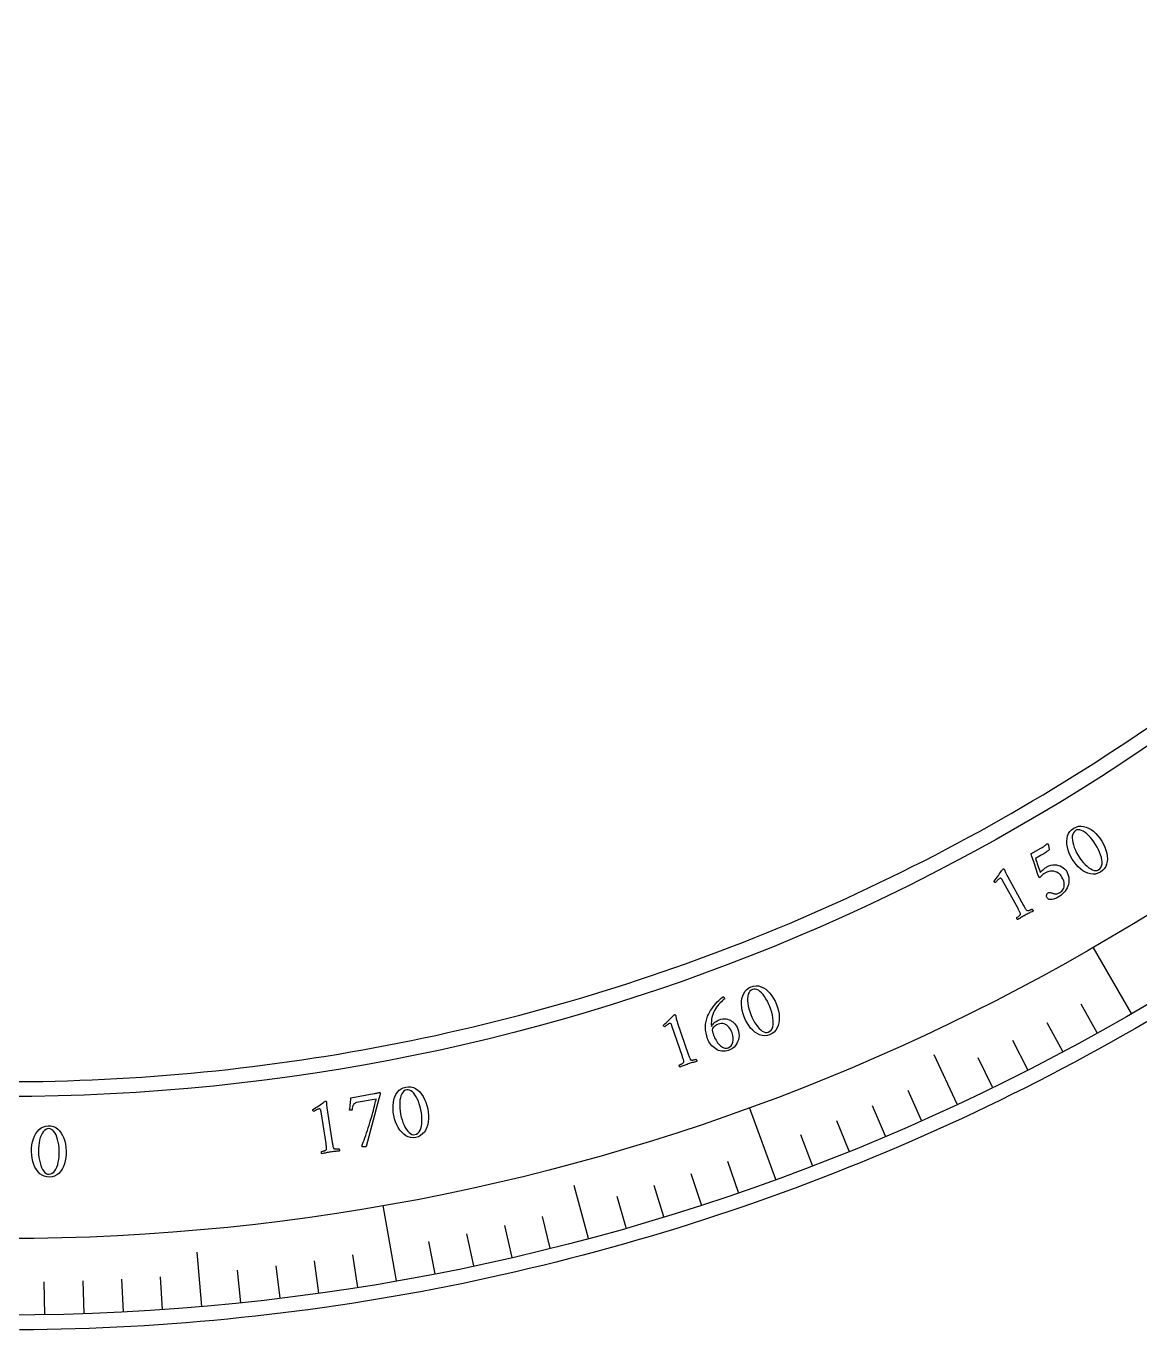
# Model space of a CAD drawing. Header units: millimetres. Extents: x -36.5 to 36.5, y -36.5 to 47.2.
# Drawn here: x 0.33 to 18.27, y -36.5 to -15.49 of the extents above; entities that cross this region are included whole.
import ezdxf

# ---------------------------------------------------------------- set-up
doc = ezdxf.new("R2010")
doc.units = ezdxf.units.MM
for name, color, linetype in [('CUT_INNER', 6, 'Continuous'), ('CUT_OUTER', 1, 'Continuous'), ('ENGRAVE', 7, 'Continuous'), ('ENGRAVE_FINE', 8, 'Continuous'), ('TEXT', 5, 'Continuous')]:
    doc.layers.add(name, color=color, linetype=linetype)

msp = doc.modelspace()

# ---------------------------------------------------------------- linework, layer by layer
at = {"layer": 'CUT_INNER'}
msp.add_lwpolyline([(0.1994, -32.4994), (0.3988, -32.4976), (0.5982, -32.4945), (0.7976, -32.4902), (0.9969, -32.4847), (1.1962, -32.478), (1.3955, -32.47), (1.5947, -32.4609), (1.7938, -32.4505), (1.9929, -32.4388), (2.1919, -32.426), (2.3908, -32.4119), (2.5897, -32.3967), (2.7884, -32.3802), (2.987, -32.3624), (3.1856, -32.3435), (3.384, -32.3233), (3.5822, -32.302), (3.7804, -32.2794), (3.9783, -32.2556), (4.1762, -32.2306), (4.3739, -32.2043), (4.5714, -32.1769), (4.7687, -32.1482), (4.9659, -32.1184), (5.1629, -32.0873), (5.3597, -32.055), (5.5563, -32.0215), (5.7526, -31.9868), (5.9488, -31.9509), (6.1447, -31.9138), (6.3404, -31.8755), (6.5359, -31.836), (6.7311, -31.7953), (6.9261, -31.7534), (7.1208, -31.7103), (7.3152, -31.666), (7.5094, -31.6205), (7.7033, -31.5739), (7.8969, -31.526), (8.0901, -31.477), (8.2831, -31.4267), (8.4758, -31.3753), (8.6682, -31.3227), (8.8602, -31.2689), (9.0519, -31.214), (9.2432, -31.1579), (9.4343, -31.1006), (9.6249, -31.0421), (9.8152, -30.9824), (10.0051, -30.9216), (10.1947, -30.8597), (10.3838, -30.7965), (10.5726, -30.7322), (10.761, -30.6668), (10.9489, -30.6002), (11.1365, -30.5324), (11.3236, -30.4635), (11.5103, -30.3935), (11.6966, -30.3223), (11.8824, -30.2499), (12.0678, -30.1764), (12.2527, -30.1018), (12.4372, -30.0261), (12.6212, -29.9492), (12.8047, -29.8712), (12.9878, -29.7921), (13.1703, -29.7118), (13.3524, -29.6304), (13.534, -29.548), (13.715, -29.4644), (13.8955, -29.3797), (14.0755, -29.2938), (14.255, -29.2069), (14.434, -29.1189), (14.6124, -29.0298), (14.7902, -28.9396), (14.9675, -28.8483), (15.1442, -28.7559), (15.3204, -28.6624), (15.496, -28.5679), (15.671, -28.4723), (15.8454, -28.3756), (16.0192, -28.2778), (16.1924, -28.179), (16.365, -28.0791), (16.537, -27.9782), (16.7083, -27.8762), (16.8791, -27.7731), (17.0492, -27.669), (17.2186, -27.5639), (17.3874, -27.4577), (17.5556, -27.3505), (17.7231, -27.2423), (17.8899, -27.133), (18.056, -27.0228), (18.2215, -26.9115), (18.3863, -26.7992)], dxfattribs=at)
at = {"layer": 'CUT_OUTER'}
msp.add_lwpolyline([(18.3792, -31.535), (18.1853, -31.6472), (17.9908, -31.7582), (17.7956, -31.868), (17.5997, -31.9766), (17.4032, -32.0839), (17.206, -32.1901), (17.0081, -32.2951), (16.8097, -32.3988), (16.6106, -32.5014), (16.4108, -32.6027), (16.2105, -32.7028), (16.0095, -32.8016), (15.8079, -32.8992), (15.6058, -32.9956), (15.403, -33.0907), (15.1997, -33.1846), (14.9958, -33.2773), (14.7913, -33.3687), (14.5863, -33.4588), (14.3807, -33.5477), (14.1746, -33.6353), (13.9679, -33.7216), (13.7608, -33.8067), (13.5531, -33.8905), (13.3449, -33.973), (13.1362, -34.0542), (12.927, -34.1342), (12.7173, -34.2129), (12.5071, -34.2903), (12.2965, -34.3664), (12.0854, -34.4412), (11.8738, -34.5147), (11.6618, -34.5869), (11.4494, -34.6578), (11.2365, -34.7274), (11.0232, -34.7957), (10.8095, -34.8627), (10.5954, -34.9283), (10.3809, -34.9927), (10.166, -35.0557), (9.9507, -35.1174), (9.735, -35.1778), (9.519, -35.2369), (9.3026, -35.2946), (9.0859, -35.3511), (8.8688, -35.4061), (8.6514, -35.4599), (8.4336, -35.5123), (8.2156, -35.5634), (7.9972, -35.6131), (7.7785, -35.6615), (7.5596, -35.7086), (7.3403, -35.7543), (7.1208, -35.7987), (6.901, -35.8417), (6.681, -35.8834), (6.4607, -35.9237), (6.2401, -35.9626), (6.0193, -36.0002), (5.7983, -36.0365), (5.5771, -36.0714), (5.3557, -36.1049), (5.134, -36.1371), (4.9122, -36.1679), (4.6902, -36.1974), (4.468, -36.2255), (4.2456, -36.2522), (4.0231, -36.2776), (3.8004, -36.3016), (3.5776, -36.3242), (3.3547, -36.3455), (3.1316, -36.3654), (2.9084, -36.3839), (2.6851, -36.4011), (2.4617, -36.4169), (2.2382, -36.4313), (2.0146, -36.4444), (1.791, -36.456), (1.5672, -36.4663), (1.3435, -36.4753), (1.1196, -36.4828), (0.8958, -36.489), (0.6718, -36.4938), (0.4479, -36.4973), (0.224, -36.4993)], dxfattribs=at)
at = {"layer": 'ENGRAVE'}
for points in [[(18.13, -31.4021), (17.514, -30.3351)], [(15.3241, -32.8627), (14.9522, -32.0652)], [(12.4017, -34.0733), (11.9803, -32.9156)], [(9.3848, -35.0245), (9.157, -34.1745)], [(6.2965, -35.7091), (6.0825, -34.4958)], [(3.1603, -36.122), (3.0836, -35.2454)]]:
    msp.add_lwpolyline(points, dxfattribs=at)
for radius in [36.26, 35.028, 32.74]:
    msp.add_circle((0, 0), radius, dxfattribs=at)
at = {"layer": 'ENGRAVE_FINE'}
for points in [[(17.5792, -31.7137), (17.3232, -31.2519)], [(17.023, -32.0157), (16.7752, -31.5495)], [(16.4617, -32.3079), (16.222, -31.8374)], [(15.8953, -32.5903), (15.6639, -32.1157)], [(14.7483, -33.1252), (14.5335, -32.6428)], [(14.1679, -33.3775), (13.9616, -32.8915)], [(13.5832, -33.6197), (13.3854, -33.1301)], [(12.9944, -33.8516), (12.8052, -33.3587)], [(11.8051, -34.2845), (11.6332, -33.7853)], [(11.205, -34.4853), (11.0418, -33.9832)], [(10.6014, -34.6756), (10.447, -34.1707)], [(9.9946, -34.8553), (9.8491, -34.3478)], [(8.1567, -35.3307), (8.038, -34.8162)], [(8.7721, -35.1829), (8.6444, -34.6706)], [(6.9187, -35.5938), (6.818, -35.0755)], [(7.5389, -35.4676), (7.4291, -34.9512)], [(4.419, -35.9897), (4.3546, -35.4657)], [(5.0464, -35.9071), (4.9729, -35.3843)], [(5.6723, -35.8136), (5.5897, -35.2921)], [(1.8977, -36.2103), (1.8701, -35.683)], [(2.5294, -36.1717), (2.4925, -35.645)], [(3.7902, -36.0614), (3.735, -35.5363)], [(0.6328, -36.2545), (0.6236, -35.7266)], [(1.2655, -36.2379), (1.247, -35.7102)]]:
    msp.add_lwpolyline(points, dxfattribs=at)
at = {"layer": 'TEXT'}
for points in [[(17.2008, -28.4164), (17.2393, -28.3972), (17.2785, -28.3858), (17.3185, -28.3822), (17.3591, -28.3864), (17.3998, -28.3974), (17.4397, -28.4144), (17.479, -28.4372), (17.5176, -28.4659), (17.5547, -28.4996), (17.5897, -28.5373), (17.6224, -28.5789), (17.6529, -28.6245), (17.6799, -28.6723), (17.7023, -28.7203), (17.72, -28.7686), (17.7329, -28.8171), (17.7408, -28.8649), (17.743, -28.9106), (17.7395, -28.9544), (17.7305, -28.9962), (17.7152, -29.0349), (17.6933, -29.0692), (17.6648, -29.0991), (17.6295, -29.1246), (17.5915, -29.1434), (17.5523, -29.1545), (17.512, -29.1579), (17.4706, -29.1535), (17.4291, -29.1423), (17.3884, -29.1252), (17.3486, -29.1022), (17.3097, -29.0734), (17.2724, -29.0395), (17.2377, -29.0015), (17.2054, -28.9595), (17.1756, -28.9134), (17.1493, -28.8653), (17.1277, -28.8169), (17.1107, -28.7684), (17.0984, -28.7197), (17.0911, -28.672), (17.0893, -28.6265), (17.0931, -28.583), (17.1025, -28.5417), (17.1177, -28.5037), (17.1392, -28.4702), (17.1669, -28.4411), (17.2008, -28.4164)], [(17.2309, -28.4536), (17.2106, -28.4695), (17.195, -28.4897), (17.1842, -28.5143), (17.1782, -28.5431), (17.1765, -28.5754), (17.1788, -28.6101), (17.1852, -28.6473), (17.1956, -28.687), (17.2096, -28.7282), (17.2271, -28.7701), (17.248, -28.8126), (17.2723, -28.8558), (17.2986, -28.8971), (17.3261, -28.9354), (17.3548, -28.9705), (17.3847, -29.0025), (17.415, -29.0306), (17.4447, -29.0541), (17.474, -29.0731), (17.5027, -29.0874), (17.5301, -29.0964), (17.5556, -29.0993), (17.579, -29.0961), (17.6004, -29.0869), (17.6226, -29.0697), (17.6394, -29.0483), (17.6506, -29.0227), (17.6564, -28.9929), (17.6572, -28.9598), (17.6538, -28.9243), (17.6461, -28.8864), (17.6341, -28.8461), (17.6184, -28.8045), (17.5997, -28.7626), (17.5781, -28.7204), (17.5535, -28.6779), (17.5266, -28.6364), (17.4989, -28.5984), (17.4704, -28.564), (17.4411, -28.5329), (17.4116, -28.5059), (17.3826, -28.4834), (17.3542, -28.4654), (17.3262, -28.452), (17.2995, -28.4436), (17.2747, -28.4411), (17.2518, -28.4445), (17.2309, -28.4536)], [(16.7664, -29.0402), (16.799, -29.0238), (16.8313, -29.0126), (16.8632, -29.0064), (16.8949, -29.0053), (16.9256, -29.0084), (16.9549, -29.015), (16.9827, -29.025), (17.009, -29.0385), (17.0331, -29.0547), (17.0544, -29.0731), (17.0727, -29.0936), (17.0882, -29.1164), (17.1029, -29.145), (17.1138, -29.174), (17.1208, -29.2035), (17.124, -29.2335), (17.1237, -29.2634), (17.1204, -29.2927), (17.1141, -29.3216), (17.1048, -29.3499), (17.0928, -29.3773), (17.0784, -29.4035), (17.0616, -29.4285), (17.0425, -29.4522), (17.0214, -29.4744), (16.9988, -29.4945), (16.9747, -29.5127), (16.949, -29.5289), (16.9372, -29.5352), (16.9235, -29.5414), (16.908, -29.5477), (16.8908, -29.5539), (16.8727, -29.5594), (16.8549, -29.5636), (16.8373, -29.5663), (16.8201, -29.5677), (16.8162, -29.5669), (16.811, -29.5653), (16.8047, -29.5628), (16.7971, -29.5595), (16.7895, -29.5555), (16.7829, -29.5506), (16.7774, -29.5449), (16.773, -29.5385), (16.7674, -29.5265), (16.7642, -29.5147), (16.7635, -29.503), (16.7652, -29.4914), (16.769, -29.4807), (16.7743, -29.4715), (16.7811, -29.4639), (16.7895, -29.4579), (16.801, -29.4528), (16.8125, -29.4506), (16.8241, -29.4514), (16.8357, -29.455), (16.8473, -29.4598), (16.8586, -29.4641), (16.8698, -29.4678), (16.8807, -29.471), (16.8933, -29.4735), (16.9061, -29.4744), (16.9189, -29.4736), (16.9319, -29.4712), (16.9446, -29.4675), (16.9568, -29.4631), (16.9685, -29.4579), (16.9797, -29.452), (16.994, -29.4424), (17.0072, -29.4306), (17.0193, -29.4167), (17.0303, -29.4007), (17.0393, -29.3827), (17.0455, -29.3626), (17.0489, -29.3406), (17.0495, -29.3166), (17.0464, -29.2907), (17.039, -29.2631), (17.0271, -29.2338), (17.0107, -29.2028), (16.9992, -29.1857), (16.9854, -29.1694), (16.9691, -29.1541), (16.9504, -29.1397), (16.9296, -29.1272), (16.9071, -29.1177), (16.8827, -29.1111), (16.8566, -29.1074), (16.8289, -29.1078), (16.7999, -29.1134), (16.7696, -29.1242), (16.7379, -29.1401), (16.7283, -29.1461), (16.7174, -29.1536), (16.7053, -29.1627), (16.6921, -29.1733), (16.6793, -29.1841), (16.6688, -29.194), (16.6606, -29.2028), (16.6546, -29.2106), (16.6527, -29.2112), (16.6506, -29.2112), (16.6481, -29.2104), (16.6454, -29.209), (16.6427, -29.2071), (16.6402, -29.2049), (16.6381, -29.2025), (16.6364, -29.1998), (16.6247, -29.1648), (16.613, -29.1298), (16.6013, -29.0948), (16.5896, -29.0598), (16.5781, -29.0254), (16.5669, -28.9922), (16.5562, -28.9602), (16.5458, -28.9294), (16.536, -28.9007), (16.527, -28.8748), (16.5189, -28.8517), (16.5114, -28.8316), (16.6729, -28.7385), (16.6841, -28.7318), (16.6952, -28.7248), (16.7063, -28.7174), (16.7174, -28.7096), (16.728, -28.7019), (16.7375, -28.6946), (16.746, -28.6879), (16.7535, -28.6817), (16.7597, -28.6764), (16.764, -28.6727), (16.7666, -28.6704), (16.7675, -28.6697), (16.7712, -28.6697), (16.7745, -28.6698), (16.7776, -28.6698), (16.7803, -28.6698), (16.7828, -28.6701), (16.7849, -28.6709), (16.7867, -28.6724), (16.7882, -28.6743), (16.7894, -28.6769), (16.7908, -28.681), (16.7926, -28.6868), (16.7946, -28.6942), (16.7967, -28.7028), (16.7986, -28.7119), (16.8003, -28.7217), (16.8017, -28.732), (16.8027, -28.7425), (16.803, -28.7526), (16.8027, -28.7623), (16.8016, -28.7717), (16.7905, -28.7797), (16.7783, -28.7884), (16.7649, -28.7977), (16.7505, -28.8076), (16.7346, -28.8181), (16.7172, -28.8292), (16.6982, -28.8408), (16.6777, -28.8528), (16.5855, -28.906), (16.5949, -28.9341), (16.6045, -28.9624), (16.6143, -28.9908), (16.6243, -29.0195), (16.6342, -29.0479), (16.6436, -29.0757), (16.6525, -29.103), (16.661, -29.1296), (16.6708, -29.1182), (16.6824, -29.1062), (16.6961, -29.0935), (16.7117, -29.0801), (16.7276, -29.0673), (16.742, -29.0564), (16.7549, -29.0474), (16.7664, -29.0402)], [(16.3054, -29.7121), (16.0553, -29.2563), (16.0489, -29.2453), (16.0428, -29.2365), (16.0371, -29.23), (16.0318, -29.2256), (16.0266, -29.2233), (16.0211, -29.2225), (16.0152, -29.2235), (16.0091, -29.2261), (16.0023, -29.2305), (15.9944, -29.237), (15.9853, -29.2454), (15.9752, -29.2559), (15.9651, -29.2668), (15.9564, -29.2765), (15.9491, -29.2849), (15.9431, -29.2921), (15.9363, -29.2903), (15.9306, -29.2873), (15.9258, -29.2833), (15.9222, -29.278), (15.9221, -29.278), (15.922, -29.2778), (15.9218, -29.2774), (15.9215, -29.2769), (15.9205, -29.2747), (15.9201, -29.2728), (15.9201, -29.2712), (15.9207, -29.2699), (15.9377, -29.2471), (15.9544, -29.2243), (15.9708, -29.2016), (15.987, -29.1789), (16.0023, -29.1572), (16.0163, -29.1375), (16.029, -29.1197), (16.0403, -29.1038), (16.0497, -29.0908), (16.0565, -29.0814), (16.0609, -29.0756), (16.0627, -29.0734), (16.065, -29.0722), (16.0678, -29.0712), (16.0707, -29.0713), (16.0737, -29.0724), (16.0767, -29.0747), (16.0796, -29.0775), (16.0822, -29.08), (16.0845, -29.0823), (16.0865, -29.0844), (16.0872, -29.0863), (16.0892, -29.092), (16.0927, -29.1016), (16.0975, -29.1151), (16.1042, -29.1318), (16.113, -29.1511), (16.124, -29.1731), (16.1372, -29.1977), (16.3945, -29.663), (16.4014, -29.6755), (16.4081, -29.6874), (16.4147, -29.6989), (16.4211, -29.7099), (16.4274, -29.7201), (16.4337, -29.7289), (16.4399, -29.7365), (16.4461, -29.7428), (16.4496, -29.7445), (16.4546, -29.7452), (16.4611, -29.7449), (16.4692, -29.7435), (16.478, -29.7414), (16.4868, -29.7388), (16.4957, -29.7357), (16.5045, -29.7322), (16.5127, -29.7286), (16.5196, -29.7255), (16.5251, -29.7229), (16.5292, -29.7207), (16.5323, -29.7226), (16.5355, -29.7255), (16.5388, -29.7295), (16.5422, -29.7346), (16.5452, -29.7399), (16.547, -29.7447), (16.5476, -29.7491), (16.5471, -29.7529), (16.5295, -29.7613), (16.5126, -29.7693), (16.4965, -29.7769), (16.4812, -29.7843), (16.4659, -29.7917), (16.4503, -29.7996), (16.4341, -29.8081), (16.4175, -29.8171), (16.4017, -29.826), (16.3867, -29.8347), (16.3725, -29.8431), (16.3592, -29.8514), (16.3458, -29.8599), (16.3315, -29.869), (16.3161, -29.8788), (16.2998, -29.8892), (16.2963, -29.8875), (16.293, -29.8846), (16.2898, -29.8805), (16.2869, -29.8752), (16.2844, -29.8696), (16.2828, -29.8647), (16.2821, -29.8604), (16.2821, -29.8568), (16.2862, -29.8545), (16.2914, -29.8512), (16.2976, -29.8471), (16.305, -29.8421), (16.3128, -29.8365), (16.3201, -29.8306), (16.327, -29.8246), (16.3335, -29.8182), (16.3389, -29.8122), (16.3424, -29.807), (16.3441, -29.8026), (16.3441, -29.7989), (16.3421, -29.7904), (16.3391, -29.781), (16.3352, -29.7709), (16.3302, -29.76), (16.3246, -29.7485), (16.3186, -29.7367), (16.3122, -29.7246), (16.3054, -29.7121)], [(12.005, -30.9716), (12.0463, -30.9594), (12.0869, -30.955), (12.1268, -30.9583), (12.1661, -30.9695), (12.2043, -30.9874), (12.2407, -31.0111), (12.2754, -31.0404), (12.3084, -31.0754), (12.3391, -31.115), (12.367, -31.1582), (12.392, -31.2048), (12.4141, -31.2551), (12.4324, -31.3068), (12.4461, -31.3579), (12.4551, -31.4085), (12.4595, -31.4586), (12.4589, -31.507), (12.4531, -31.5524), (12.4422, -31.595), (12.426, -31.6346), (12.4043, -31.67), (12.3767, -31.7), (12.3434, -31.7245), (12.3042, -31.7435), (12.2635, -31.7554), (12.223, -31.7595), (12.1828, -31.7558), (12.1427, -31.7444), (12.1038, -31.7261), (12.0667, -31.7022), (12.0315, -31.6727), (11.9982, -31.6375), (11.9674, -31.5976), (11.9397, -31.5542), (11.9152, -31.5072), (11.8939, -31.4567), (11.8764, -31.4047), (11.8635, -31.3533), (11.8552, -31.3026), (11.8515, -31.2525), (11.8526, -31.2043), (11.8588, -31.1591), (11.87, -31.117), (11.8864, -31.0779), (11.908, -31.0431), (11.935, -31.0138), (11.9673, -30.99), (12.005, -30.9716)], [(12.0282, -31.0135), (12.0054, -31.0256), (11.9866, -31.0428), (11.9717, -31.0651), (11.9607, -31.0924), (11.9535, -31.1239), (11.9498, -31.1585), (11.9496, -31.1962), (11.9529, -31.2371), (11.9596, -31.2802), (11.9695, -31.3245), (11.9827, -31.37), (11.9992, -31.4167), (12.0179, -31.462), (12.0383, -31.5044), (12.0605, -31.544), (12.0844, -31.5807), (12.1093, -31.6136), (12.1345, -31.642), (12.16, -31.6657), (12.1858, -31.6848), (12.2113, -31.6985), (12.2358, -31.7058), (12.2595, -31.7067), (12.2822, -31.7012), (12.307, -31.6882), (12.3272, -31.67), (12.3427, -31.6467), (12.3536, -31.6184), (12.3602, -31.586), (12.363, -31.5504), (12.3619, -31.5118), (12.3571, -31.47), (12.3489, -31.4263), (12.3378, -31.3818), (12.3238, -31.3365), (12.3069, -31.2903), (12.2877, -31.2448), (12.267, -31.2026), (12.2449, -31.1637), (12.2214, -31.1281), (12.1971, -31.0964), (12.1725, -31.0692), (12.1476, -31.0465), (12.1223, -31.0284), (12.0975, -31.0155), (12.0735, -31.0088), (12.0504, -31.0081), (12.0282, -31.0135)], [(11.4885, -31.5033), (11.5191, -31.4939), (11.5482, -31.4882), (11.5758, -31.4864), (11.602, -31.4884), (11.6267, -31.4935), (11.6499, -31.5011), (11.6715, -31.511), (11.6916, -31.5233), (11.7102, -31.5374), (11.7271, -31.5526), (11.7425, -31.5689), (11.7563, -31.5863), (11.7684, -31.6041), (11.7788, -31.6213), (11.7874, -31.6381), (11.7942, -31.6544), (11.8044, -31.6878), (11.81, -31.7217), (11.8111, -31.7559), (11.8076, -31.7905), (11.7999, -31.8244), (11.7884, -31.8566), (11.773, -31.887), (11.7538, -31.9157), (11.7309, -31.9416), (11.7045, -31.9637), (11.6748, -31.9821), (11.6416, -31.9967), (11.6143, -32.0049), (11.5872, -32.0096), (11.5604, -32.0108), (11.5338, -32.0084), (11.5078, -32.003), (11.4827, -31.9951), (11.4586, -31.9847), (11.4355, -31.9717), (11.4136, -31.9565), (11.393, -31.9395), (11.3738, -31.9207), (11.356, -31.9001), (11.34, -31.8783), (11.3261, -31.8558), (11.3143, -31.8326), (11.3046, -31.8087), (11.2902, -31.7622), (11.2799, -31.7156), (11.2737, -31.6689), (11.2716, -31.6221), (11.2737, -31.576), (11.2801, -31.5314), (11.2908, -31.4882), (11.3057, -31.4464), (11.3196, -31.4153), (11.3354, -31.3846), (11.3531, -31.3542), (11.3728, -31.3242), (11.3937, -31.2949), (11.4154, -31.267), (11.4379, -31.2403), (11.4612, -31.2148), (11.4847, -31.1912), (11.5079, -31.1699), (11.5309, -31.151), (11.5536, -31.1344), (11.5578, -31.1339), (11.5619, -31.1354), (11.5659, -31.139), (11.5698, -31.1446), (11.5733, -31.1508), (11.5761, -31.1561), (11.5783, -31.1605), (11.5798, -31.164), (11.5628, -31.178), (11.545, -31.1937), (11.5264, -31.2112), (11.5069, -31.2303), (11.4873, -31.2512), (11.4682, -31.2739), (11.4497, -31.2986), (11.4318, -31.3251), (11.4152, -31.3535), (11.4007, -31.3839), (11.3882, -31.4162), (11.3777, -31.4505), (11.37, -31.4868), (11.3656, -31.5253), (11.3646, -31.5661), (11.3669, -31.609), (11.379, -31.5908), (11.3924, -31.5737), (11.4074, -31.5578), (11.4237, -31.543), (11.4406, -31.5298), (11.457, -31.5189), (11.473, -31.51), (11.4885, -31.5033)], [(10.8983, -32.0921), (10.7311, -31.5998), (10.7267, -31.5878), (10.7222, -31.5782), (10.7178, -31.5707), (10.7133, -31.5655), (10.7085, -31.5623), (10.7032, -31.5606), (10.6973, -31.5605), (10.6909, -31.562), (10.6834, -31.5652), (10.6744, -31.5702), (10.6641, -31.577), (10.6522, -31.5855), (10.6404, -31.5945), (10.6302, -31.6025), (10.6215, -31.6095), (10.6144, -31.6156), (10.608, -31.6126), (10.6028, -31.6087), (10.5989, -31.6039), (10.5962, -31.5981), (10.5962, -31.598), (10.5961, -31.5978), (10.596, -31.5974), (10.5958, -31.5969), (10.5952, -31.5945), (10.595, -31.5926), (10.5954, -31.591), (10.5961, -31.5898), (10.6168, -31.5703), (10.6373, -31.5508), (10.6574, -31.5313), (10.6773, -31.5118), (10.6961, -31.4931), (10.7133, -31.476), (10.7289, -31.4607), (10.7428, -31.4471), (10.7543, -31.4358), (10.7627, -31.4277), (10.7679, -31.4228), (10.7701, -31.421), (10.7726, -31.4202), (10.7755, -31.4197), (10.7784, -31.4203), (10.7811, -31.4219), (10.7837, -31.4247), (10.7861, -31.4279), (10.7882, -31.4308), (10.79, -31.4335), (10.7916, -31.4359), (10.792, -31.4379), (10.793, -31.4439), (10.7948, -31.454), (10.7972, -31.4681), (10.8008, -31.4857), (10.8062, -31.5062), (10.8132, -31.5298), (10.822, -31.5563), (10.9945, -32.0592), (10.9991, -32.0727), (11.0037, -32.0856), (11.0082, -32.0981), (11.0126, -32.1101), (11.017, -32.1212), (11.0217, -32.131), (11.0265, -32.1395), (11.0315, -32.1467), (11.0346, -32.149), (11.0394, -32.1506), (11.0459, -32.1514), (11.0541, -32.1515), (11.0631, -32.1509), (11.0723, -32.1499), (11.0815, -32.1484), (11.0909, -32.1465), (11.0996, -32.1444), (11.1068, -32.1425), (11.1127, -32.1409), (11.1172, -32.1395), (11.1199, -32.1418), (11.1225, -32.1453), (11.1251, -32.1498), (11.1276, -32.1554), (11.1295, -32.1611), (11.1305, -32.1662), (11.1304, -32.1706), (11.1292, -32.1743), (11.1104, -32.1795), (11.0924, -32.1844), (11.0752, -32.1892), (11.0588, -32.1937), (11.0425, -32.1984), (11.0257, -32.2035), (11.0083, -32.209), (10.9904, -32.215), (10.9733, -32.221), (10.957, -32.2269), (10.9416, -32.2328), (10.927, -32.2387), (10.9124, -32.2447), (10.8967, -32.2512), (10.8798, -32.2581), (10.862, -32.2655), (10.8588, -32.2633), (10.856, -32.2599), (10.8537, -32.2553), (10.8517, -32.2495), (10.8502, -32.2436), (10.8495, -32.2384), (10.8495, -32.2341), (10.8502, -32.2306), (10.8546, -32.229), (10.8602, -32.2267), (10.8671, -32.2237), (10.8753, -32.22), (10.8839, -32.2159), (10.8921, -32.2114), (10.9, -32.2066), (10.9075, -32.2015), (10.9138, -32.1965), (10.9182, -32.192), (10.9207, -32.1879), (10.9212, -32.1843), (10.9208, -32.1756), (10.9195, -32.1658), (10.9173, -32.1552), (10.9144, -32.1436), (10.9108, -32.1313), (10.9069, -32.1187), (10.9028, -32.1056), (10.8983, -32.0921)], [(11.3762, -31.6658), (11.3786, -31.6762), (11.3813, -31.6867), (11.3841, -31.6973), (11.3872, -31.708), (11.3904, -31.7187), (11.3938, -31.7294), (11.3974, -31.74), (11.4011, -31.7505), (11.409, -31.771), (11.4182, -31.7916), (11.4287, -31.8122), (11.4404, -31.8329), (11.4532, -31.853), (11.4669, -31.872), (11.4815, -31.8897), (11.497, -31.9063), (11.5132, -31.9211), (11.5299, -31.9337), (11.5471, -31.9442), (11.5649, -31.9524), (11.583, -31.9578), (11.6011, -31.9598), (11.6191, -31.9583), (11.6372, -31.9535), (11.6638, -31.9399), (11.6854, -31.9205), (11.7017, -31.8952), (11.7129, -31.8641), (11.7186, -31.8292), (11.7183, -31.7927), (11.7121, -31.7544), (11.7001, -31.7145), (11.6897, -31.6894), (11.6777, -31.666), (11.6642, -31.6441), (11.6491, -31.6239), (11.6325, -31.606), (11.6145, -31.5911), (11.5951, -31.5791), (11.5742, -31.5701), (11.5519, -31.5648), (11.5283, -31.5638), (11.5033, -31.5671), (11.477, -31.5748), (11.4639, -31.5801), (11.4505, -31.5867), (11.4367, -31.5945), (11.4227, -31.6036), (11.4091, -31.6147), (11.3968, -31.6288), (11.3859, -31.6458), (11.3762, -31.6658)], [(5.938, -32.6925), (5.9503, -32.6902), (5.9631, -32.6875), (5.9762, -32.6844), (5.9899, -32.6811), (6.0023, -32.6779), (6.0119, -32.6755), (6.0186, -32.6739), (6.0226, -32.6731), (6.0261, -32.6732), (6.0288, -32.6749), (6.0309, -32.6783), (6.0324, -32.6833), (6.033, -32.6905), (6.0323, -32.6992), (6.0305, -32.7094), (6.0275, -32.721), (6.0238, -32.7336), (6.02, -32.7466), (6.0161, -32.7601), (6.0122, -32.774), (5.8071, -33.5445), (5.8051, -33.5466), (5.8024, -33.5483), (5.7989, -33.5497), (5.7947, -33.5506), (5.787, -33.5515), (5.7784, -33.5516), (5.7688, -33.551), (5.7582, -33.5496), (5.7484, -33.5475), (5.7412, -33.5446), (5.7366, -33.5411), (5.7345, -33.5369), (5.7468, -33.5081), (5.7594, -33.4766), (5.7724, -33.4423), (5.7857, -33.4053), (5.7991, -33.3664), (5.8126, -33.3265), (5.8262, -33.2855), (5.8397, -33.2435), (5.853, -33.2013), (5.8659, -33.1594), (5.8782, -33.118), (5.8901, -33.0769), (5.9015, -33.037), (5.9121, -32.999), (5.922, -32.9628), (5.9312, -32.9285), (5.9396, -32.8968), (5.9472, -32.8684), (5.9538, -32.8434), (5.9595, -32.8217), (5.9641, -32.8042), (5.9674, -32.7917), (5.9694, -32.7842), (5.97, -32.7817), (5.6532, -32.8378), (5.636, -32.8423), (5.6215, -32.8493), (5.6098, -32.8588), (5.6009, -32.8708), (5.5939, -32.8858), (5.5881, -32.904), (5.5835, -32.9256), (5.5801, -32.9504), (5.5792, -32.9541), (5.5766, -32.957), (5.5722, -32.9593), (5.566, -32.9608), (5.5638, -32.961), (5.5609, -32.961), (5.5575, -32.9608), (5.5534, -32.9603), (5.5493, -32.9596), (5.5457, -32.9589), (5.5427, -32.9581), (5.5403, -32.9571), (5.5442, -32.9297), (5.5477, -32.902), (5.5509, -32.8742), (5.5539, -32.8461), (5.5564, -32.8195), (5.5584, -32.7961), (5.5599, -32.7759), (5.5608, -32.7588)], [(6.4445, -32.5858), (6.4873, -32.5809), (6.528, -32.5836), (6.5667, -32.5938), (6.6035, -32.6116), (6.6379, -32.6359), (6.6697, -32.6655), (6.6988, -32.7004), (6.7252, -32.7406), (6.7486, -32.785), (6.7686, -32.8323), (6.7851, -32.8826), (6.7981, -32.9359), (6.8072, -32.99), (6.8118, -33.0428), (6.8119, -33.0942), (6.8075, -33.1443), (6.7985, -33.1918), (6.7849, -33.2355), (6.7667, -33.2755), (6.7439, -33.3117), (6.7164, -33.3428), (6.6841, -33.3676), (6.647, -33.3859), (6.6051, -33.3979), (6.563, -33.4025), (6.5224, -33.3995), (6.4833, -33.3889), (6.4459, -33.3706), (6.4107, -33.3459), (6.3783, -33.316), (6.3488, -33.2807), (6.3221, -33.2403), (6.2987, -33.1957), (6.279, -33.1481), (6.263, -33.0976), (6.2508, -33.0441), (6.2426, -32.9899), (6.2388, -32.9371), (6.2395, -32.8857), (6.2445, -32.8357), (6.2539, -32.7884), (6.2679, -32.745), (6.2863, -32.7055), (6.3092, -32.6699), (6.3366, -32.6393), (6.3682, -32.6152), (6.4042, -32.5973), (6.4445, -32.5858)], [(6.46, -32.631), (6.4355, -32.639), (6.414, -32.6526), (6.3954, -32.672), (6.3799, -32.697), (6.3673, -32.7268), (6.3576, -32.7602), (6.3509, -32.7973), (6.347, -32.8381), (6.3462, -32.8817), (6.3483, -32.9271), (6.3533, -32.9742), (6.3614, -33.023), (6.372, -33.0709), (6.3847, -33.1162), (6.3997, -33.159), (6.4168, -33.1993), (6.4357, -33.2361), (6.4556, -33.2684), (6.4766, -33.2962), (6.4986, -33.3195), (6.5214, -33.3374), (6.5443, -33.3488), (6.5674, -33.3538), (6.5907, -33.3524), (6.6175, -33.3438), (6.6405, -33.3295), (6.6598, -33.3092), (6.6754, -33.2832), (6.6876, -33.2524), (6.6965, -33.2179), (6.7022, -33.1797), (6.7046, -33.1377), (6.7042, -33.0932), (6.701, -33.0475), (6.6951, -33.0004), (6.6865, -32.952), (6.6754, -32.9039), (6.6624, -32.8587), (6.6474, -32.8166), (6.6304, -32.7774), (6.612, -32.7419), (6.5924, -32.7109), (6.5718, -32.6842), (6.5502, -32.662), (6.5279, -32.645), (6.5054, -32.6342), (6.4828, -32.6295), (6.46, -32.631)], [(5.16, -33.497), (5.0808, -32.9832), (5.0785, -32.9706), (5.0758, -32.9603), (5.0727, -32.9522), (5.0692, -32.9463), (5.0651, -32.9423), (5.0602, -32.9397), (5.0544, -32.9386), (5.0478, -32.939), (5.0398, -32.9408), (5.0302, -32.9442), (5.0188, -32.949), (5.0056, -32.9554), (4.9924, -32.9622), (4.981, -32.9683), (4.9712, -32.9737), (4.9631, -32.9785), (4.9574, -32.9744), (4.953, -32.9697), (4.9499, -32.9642), (4.9483, -32.9581), (4.9483, -32.958), (4.9482, -32.9577), (4.9482, -32.9573), (4.9481, -32.9568), (4.9479, -32.9544), (4.9481, -32.9524), (4.9487, -32.9509), (4.9497, -32.9499), (4.9734, -32.9343), (4.9969, -32.9186), (5.0201, -32.9029), (5.0431, -32.8871), (5.0649, -32.872), (5.0848, -32.8582), (5.1028, -32.8458), (5.1188, -32.8348), (5.1321, -32.8257), (5.1418, -32.8192), (5.1478, -32.8152), (5.1503, -32.8139), (5.1528, -32.8135), (5.1559, -32.8135), (5.1586, -32.8146), (5.161, -32.8167), (5.163, -32.8199), (5.1648, -32.8234), (5.1664, -32.8267), (5.1677, -32.8296), (5.1689, -32.8323), (5.1689, -32.8343), (5.1689, -32.8404), (5.1688, -32.8506), (5.1688, -32.8649), (5.1693, -32.8829), (5.171, -32.904), (5.1739, -32.9284), (5.1779, -32.9561), (5.2604, -33.4814), (5.2626, -33.4954), (5.2649, -33.509), (5.2672, -33.522), (5.2694, -33.5346), (5.2719, -33.5462), (5.2747, -33.5567), (5.278, -33.5659), (5.2816, -33.5739), (5.2843, -33.5768), (5.2888, -33.5791), (5.2951, -33.5811), (5.3031, -33.5826), (5.3121, -33.5836), (5.3213, -33.5842), (5.3306, -33.5843), (5.3402, -33.584), (5.3491, -33.5835), (5.3566, -33.5829), (5.3627, -33.5823), (5.3673, -33.5817), (5.3696, -33.5845), (5.3716, -33.5883), (5.3733, -33.5932), (5.3748, -33.5991), (5.3757, -33.6052), (5.3758, -33.6103), (5.3749, -33.6146), (5.3731, -33.6181), (5.3537, -33.6199), (5.3351, -33.6216), (5.3173, -33.6233), (5.3004, -33.6249), (5.2836, -33.6267), (5.2661, -33.6288), (5.2481, -33.6313), (5.2294, -33.6341), (5.2115, -33.637), (5.1944, -33.64), (5.1782, -33.6431), (5.1629, -33.6463), (5.1474, -33.6498), (5.1307, -33.6534), (5.113, -33.6573), (5.0941, -33.6615), (5.0914, -33.6587), (5.0892, -33.6549), (5.0877, -33.65), (5.0867, -33.644), (5.0864, -33.6379), (5.0866, -33.6327), (5.0873, -33.6284), (5.0886, -33.625), (5.0932, -33.6242), (5.0991, -33.6229), (5.1065, -33.6212), (5.1151, -33.619), (5.1243, -33.6164), (5.1332, -33.6134), (5.1418, -33.6101), (5.15, -33.6064), (5.1571, -33.6025), (5.1623, -33.5988), (5.1654, -33.5953), (5.1665, -33.5918), (5.1676, -33.5831), (5.168, -33.5733), (5.1678, -33.5624), (5.1669, -33.5505), (5.1655, -33.5378), (5.1639, -33.5247), (5.1621, -33.5111), (5.16, -33.497)], [(0.6881, -33.2098), (0.7311, -33.2124), (0.7707, -33.2221), (0.8071, -33.2389), (0.8402, -33.2629), (0.8699, -33.2928), (0.8961, -33.3274), (0.9187, -33.3668), (0.9377, -33.411), (0.953, -33.4588), (0.9645, -33.5089), (0.972, -33.5613), (0.9756, -33.616), (0.9751, -33.6709), (0.9705, -33.7236), (0.9616, -33.7743), (0.9486, -33.8228), (0.9315, -33.8681), (0.9106, -33.9088), (0.8857, -33.945), (0.8569, -33.9767), (0.8244, -34.0026), (0.7883, -34.0213), (0.7486, -34.0329), (0.7053, -34.0374), (0.663, -34.0347), (0.6235, -34.0247), (0.5869, -34.0075), (0.5532, -33.983), (0.5229, -33.9525), (0.4962, -33.9174), (0.4732, -33.8776), (0.4539, -33.8331), (0.4386, -33.7851), (0.4275, -33.7349), (0.4205, -33.6824), (0.4178, -33.6276), (0.4191, -33.5727), (0.4246, -33.52), (0.4341, -33.4695), (0.4478, -33.4212), (0.4653, -33.3762), (0.4865, -33.3359), (0.5116, -33.3002), (0.5403, -33.2691), (0.5725, -33.2438), (0.6079, -33.2255), (0.6464, -33.2142), (0.6881, -33.2098)], [(0.6956, -33.257), (0.67, -33.2606), (0.6465, -33.2703), (0.6248, -33.2862), (0.6052, -33.3081), (0.5876, -33.3352), (0.5723, -33.3665), (0.5592, -33.4019), (0.5483, -33.4414), (0.5399, -33.4842), (0.5341, -33.5292), (0.5309, -33.5765), (0.5304, -33.626), (0.5325, -33.6749), (0.5372, -33.7218), (0.5445, -33.7666), (0.5544, -33.8092), (0.5665, -33.8487), (0.5805, -33.884), (0.5963, -33.915), (0.614, -33.9418), (0.6333, -33.9633), (0.6539, -33.9786), (0.6758, -33.9875), (0.699, -33.9902), (0.7268, -33.9864), (0.752, -33.9762), (0.7745, -33.9597), (0.7944, -33.9367), (0.8117, -33.9085), (0.8265, -33.8761), (0.8388, -33.8394), (0.8485, -33.7985), (0.8557, -33.7546), (0.8605, -33.709), (0.8629, -33.6616), (0.8628, -33.6125), (0.8603, -33.5632), (0.8553, -33.5164), (0.8478, -33.4723), (0.838, -33.4308), (0.8259, -33.3927), (0.8121, -33.3587), (0.7964, -33.3289), (0.779, -33.3032), (0.76, -33.2826), (0.7397, -33.2681), (0.7183, -33.2595), (0.6956, -33.257)]]:
    msp.add_lwpolyline(points, close=True, dxfattribs=at)

doc.saveas('drawing.dxf')
